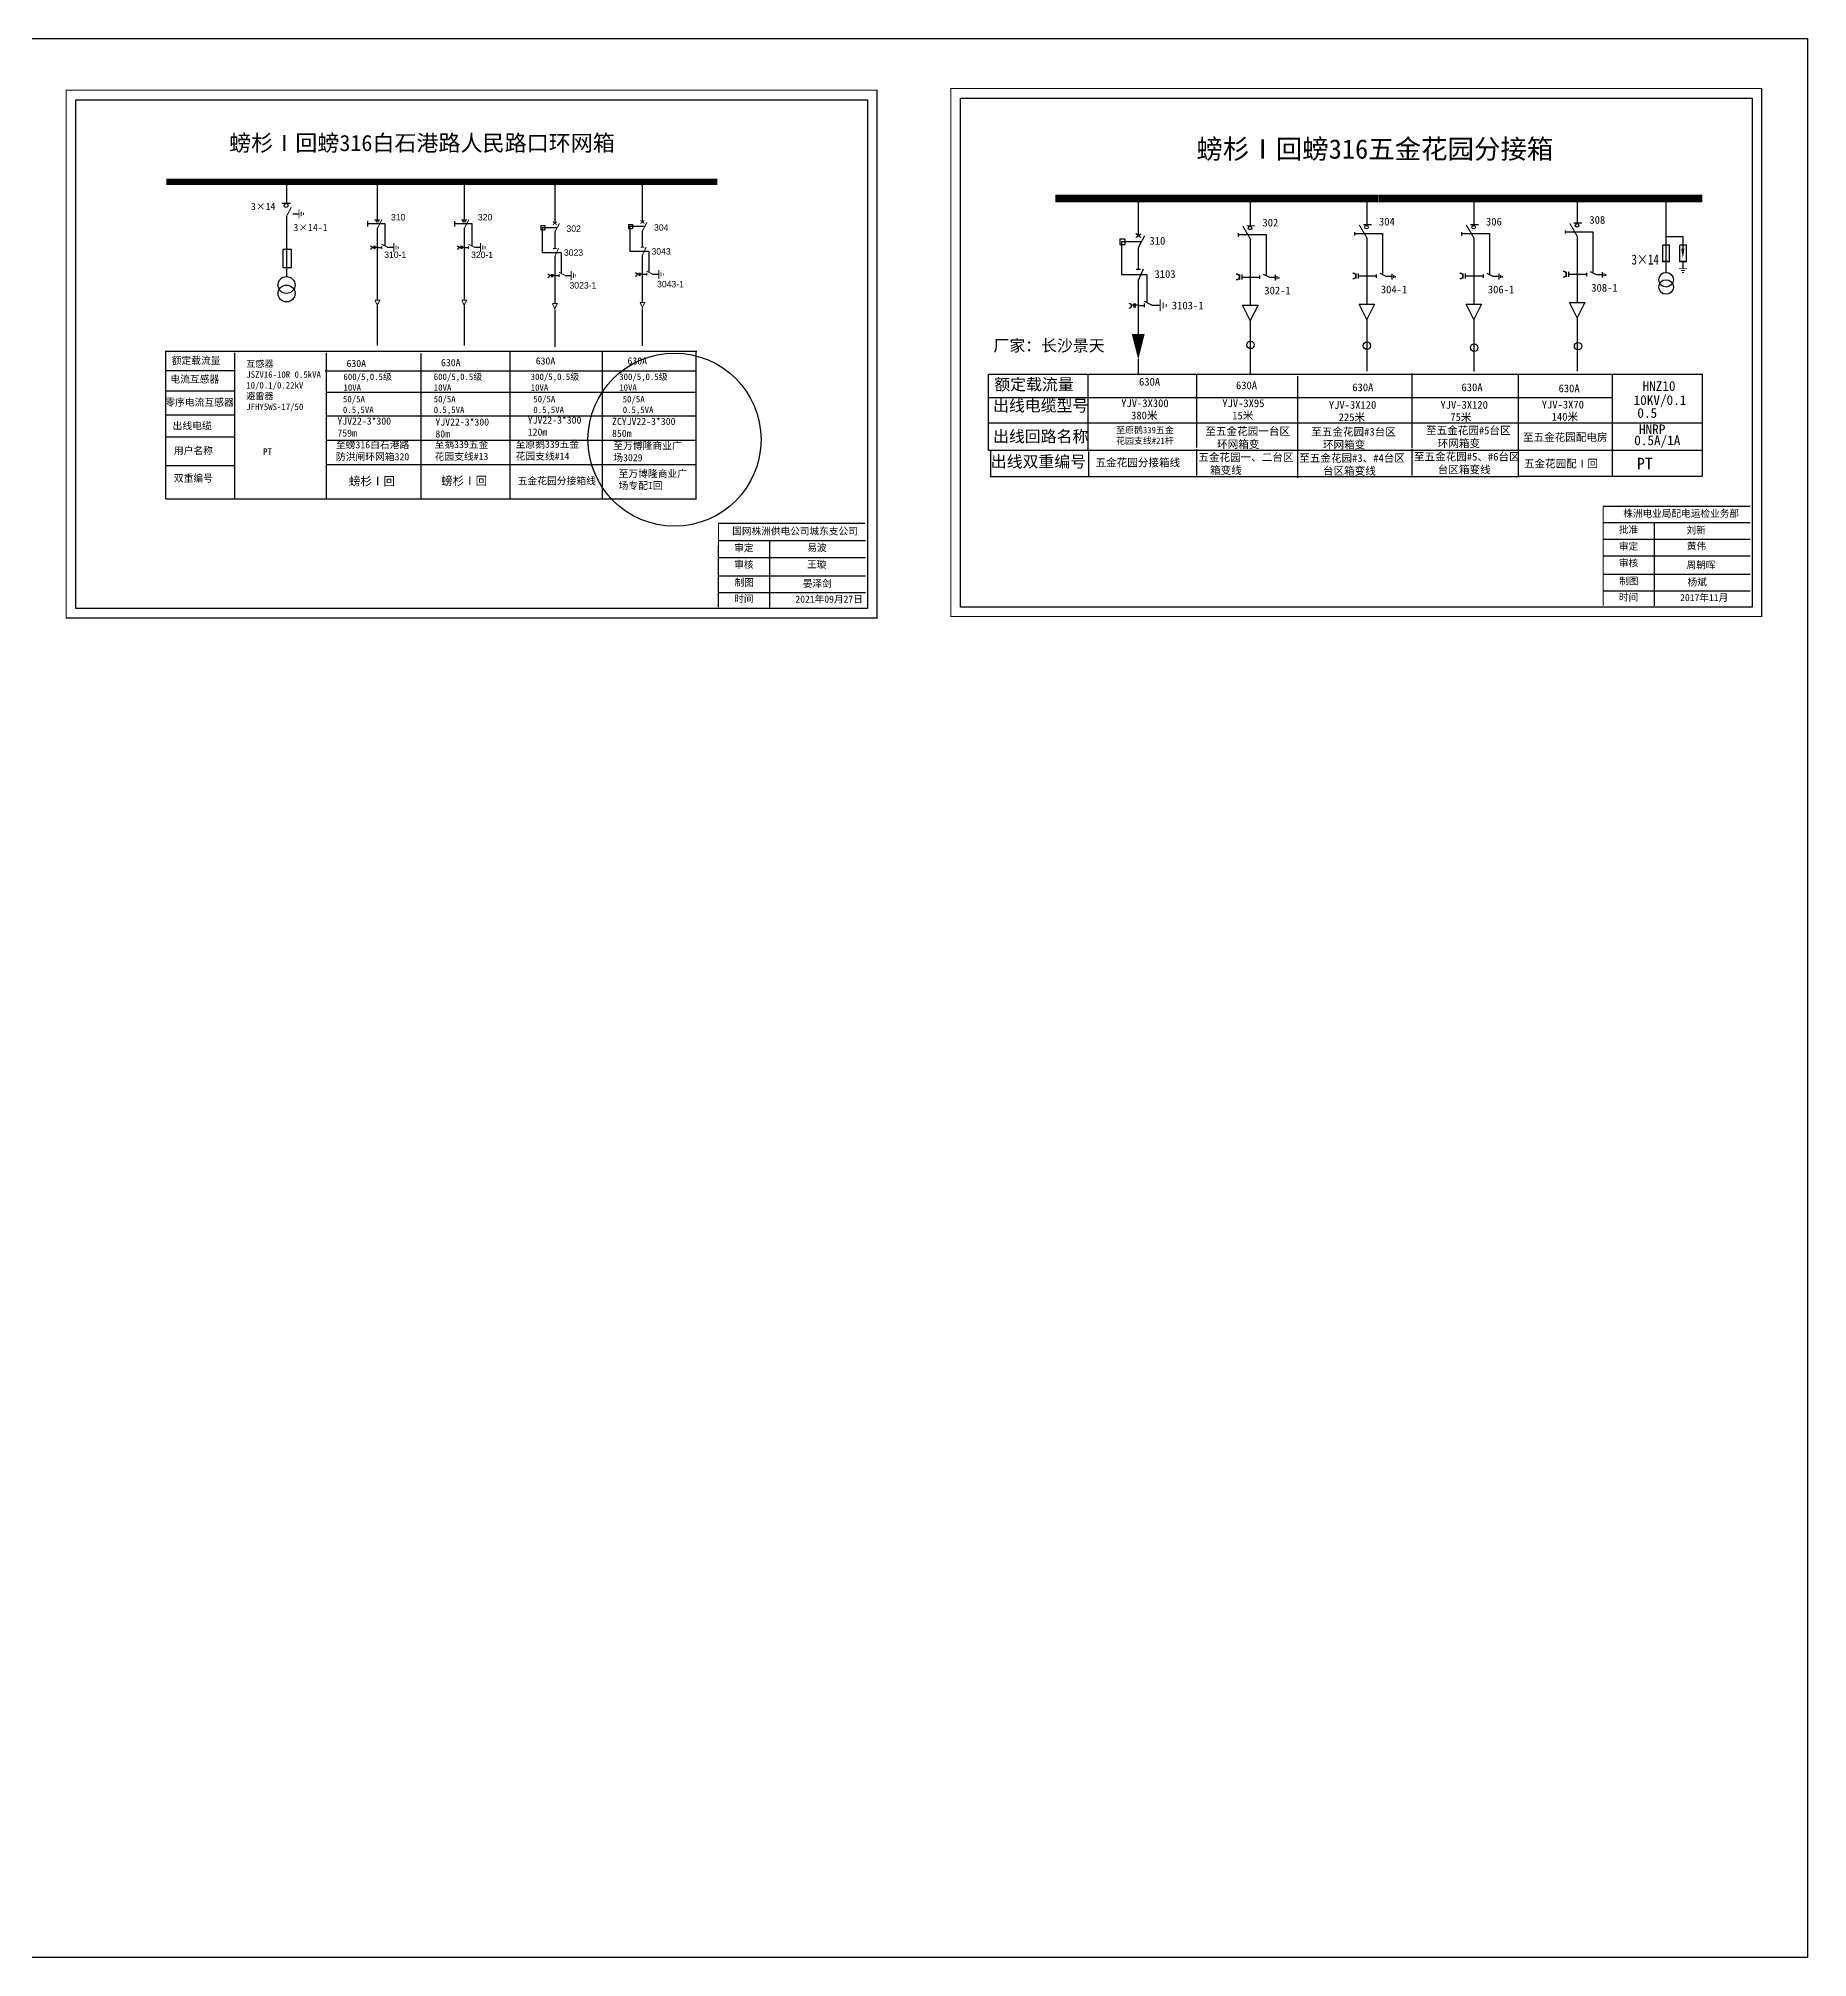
# Model space of a CAD drawing. Extents: x -194 to 226, y -192 to 105.
# Drawn here: x -48 to 225.8, y -191.9 to 105.1 of the extents above; entities that cross this region are included whole.
import ezdxf

# ---------------------------------------------------------------- set-up
doc = ezdxf.new("R2010")
doc.units = 0
doc.header["$LTSCALE"] = 0.774411
doc.linetypes.add('ACAD_ISO02W100', pattern=[15, 12, -3])
doc.linetypes.add('CENTER', pattern=[50.8, 31.75, -6.35, 6.35, -6.35])
doc.layers.get('0').update_dxf_attribs({"linetype": 'CONTINUOUS'})
for name, color, linetype in [('1', 7, 'CONTINUOUS'), ('10KV线路', 7, 'CONTINUOUS'), ('2', 7, 'CONTINUOUS'), ('用户电缆', 7, 'CENTER')]:
    doc.layers.add(name, color=color, linetype=linetype)
doc.styles.add('HZ', font='')
doc.styles.add('hztxt_txtstyle_0.00_0_0', font='simkai.ttf')
doc.styles.add('hztxt_txtstyle_1.80_0_0', font='', dxfattribs={"height": 1.8, "bigfont": 'hztxt.shx'})
doc.styles.add('hztxt_txtstyle_2.70_0_0', font='simkai.ttf', dxfattribs={"height": 2.7})
doc.styles.add('ST', font='', dxfattribs={"width": 0.8})
doc.styles.get("Standard").update_dxf_attribs({"font": '', "height": 2.5})
doc.styles.add('字体', font='', dxfattribs={"height": 2.5})
doc.styles.get('HZ').set_extended_font_data('SimSun')
doc.styles.get('hztxt_txtstyle_1.80_0_0').set_extended_font_data('hztxt')
doc.styles.get('ST').set_extended_font_data('SimSun')
doc.styles.get('Standard').set_extended_font_data('SimSun')
doc.styles.get('字体').set_extended_font_data('SimSun')

# ---------------------------------------------------------------- blocks, each defined once
blk = doc.blocks.new('JD')
for points in [[(-2, 0.2), (-2, -0.2), (2, 0.2), (2, -0.2)], [(1, -1.2), (1, -0.8), (-1, -1.2), (-1, -0.8)], [(-0.5, -1.8), (-0.5, -2.2), (0.5, -1.8), (0.5, -2.2)]]:
    blk.add_trace(points)

msp = doc.modelspace()

# ---------------------------------------------------------------- linework, layer by layer
for p, q in [((-194.22, 105.09), (225.78, 105.09)), ((225.78, 105.09), (225.78, -191.91)), ((4.45, 83.16), (4.45, 77.05)), ((17.89, 83.16), (17.89, 77.05)), ((-9.61, 82.9), (-9.61, 79.61)), ((31.9, 82.88), (31.9, 76.47)), ((45.46, 83.07), (45.46, 76.65)), ((-9.6, 77.58), (-9.6, 68.25)), ((-8.62, 77.95), (-7.67, 77.95)), ((4.45, 75.69), (4.45, 64.59)), ((17.89, 75.69), (17.89, 64.59)), ((29.77, 76.12), (30.37, 76.12)), ((29.77, 76.12), (29.77, 75.45)), ((29.77, 75.45), (30.37, 75.45)), ((30.37, 76.12), (30.37, 75.45)), ((31.9, 75.1), (31.9, 72.63)), ((43.33, 76.31), (43.93, 76.31)), ((43.33, 76.31), (43.33, 75.64)), ((43.33, 75.64), (43.93, 75.64)), ((43.93, 76.31), (43.93, 75.64)), ((45.46, 75.29), (45.46, 72.82)), ((4.45, 72.74), (5.14, 72.74)), ((6.04, 72.76), (6.98, 72.76)), ((17.89, 72.74), (18.58, 72.74)), ((19.48, 72.76), (20.42, 72.76)), ((31.9, 71.39), (31.9, 64.08)), ((45.46, 71.58), (45.46, 64.27)), ((31.9, 68.39), (32.59, 68.39)), ((33.5, 68.41), (34.44, 68.41)), ((45.46, 68.58), (46.15, 68.58)), ((47.05, 68.6), (47.99, 68.6)), ((-17.55, 53.62), (-28.26, 53.62)), ((99.03, 41.31), (99.03, 53.14)), ((99.03, 53.14), (209.52, 53.14)), ((114.41, 53.14), (114.41, 41.31)), ((131.19, 53.04), (131.19, 41.75)), ((146.83, 52.83), (146.83, 41)), ((164.54, 53.22), (164.54, 41.67)), ((180.98, 53.14), (180.98, 41.31)), ((195.53, 52.99), (195.53, 37.25)), ((-17.6, 50.47), (-28.3, 50.47)), ((99.14, 49.52), (195.44, 49.52)), ((-17.6, 46.76), (-28.3, 46.76)), ((99.14, 45.6), (209.39, 45.6)), ((-17.64, 43.37), (-28.34, 43.37)), ((-17.6, 38.96), (-28.3, 38.96)), ((209.39, 41.31), (99.03, 41.31)), ((181.15, 37.25), (99.21, 37.25)), ((225.78, -191.91), (-194.22, -191.91))]:
    msp.add_line(p, q)
at = {"linetype": 'ACAD_ISO02W100'}
for p, q in [((32.2, 75.77), (29.96, 75.77)), ((29.96, 75.77), (29.96, 71.96)), ((45.76, 75.96), (43.52, 75.96)), ((43.52, 75.96), (43.52, 72.15)), ((29.96, 71.96), (32.92, 71.96)), ((32.92, 71.96), (32.92, 68.82)), ((43.52, 72.15), (46.47, 72.15)), ((46.47, 72.15), (46.47, 69.01))]:
    msp.add_line(p, q, dxfattribs=at)
at = {"linetype": 'CENTER'}
for p, q in [((4.45, 63.69), (4.45, 57.55)), ((17.89, 63.69), (17.89, 57.55)), ((31.91, 63.1), (31.91, 57.34)), ((45.46, 63.29), (45.46, 57.53))]:
    msp.add_line(p, q, dxfattribs=at)
at = {"color": 7, "linetype": 'Continuous'}
for p, q in [((139.54, 61.41), (139.54, 53.14)), ((157.57, 61.56), (157.57, 53.61)), ((174.13, 61.56), (174.13, 53.54)), ((190.12, 61.83), (190.12, 53.61)), ((122.19, 55.44), (122.19, 53.22)), ((139.54, 53.14), (139.54, 53.14)), ((209.46, 53.08), (209.46, 37.29)), ((209.46, 37.29), (180.97, 37.29)), ((194.14, 30.19), (216.89, 30.19)), ((202.04, 30.19), (202.04, 17.26)), ((57.24, 27.36), (79.99, 27.36)), ((65.14, 27.38), (65.14, 17.02)), ((194.14, 27.6), (216.89, 27.6)), ((57.24, 24.76), (79.99, 24.76)), ((194.14, 25.01), (216.89, 25.01)), ((57.24, 21.94), (79.99, 21.94)), ((194.14, 22.18), (216.89, 22.18)), ((57.24, 19.35), (79.99, 19.35)), ((194.14, 19.59), (216.89, 19.59))]:
    msp.add_line(p, q, dxfattribs=at)
at = {"linetype": 'Continuous'}
for p, q in [((-28.32, 56.7), (53.9, 56.7)), ((-28.28, 33.76), (-28.28, 56.7)), ((-17.65, 56.45), (-17.65, 33.76)), ((-3.44, 56.45), (-3.44, 33.76)), ((24.94, 56.66), (24.94, 33.76)), ((39.24, 56.66), (39.24, 33.76)), ((53.74, 56.64), (53.74, 33.75)), ((-3.62, 53.64), (53.74, 53.64)), ((11.2, 56.3), (11.2, 33.78)), ((-3.44, 50.34), (53.74, 50.34)), ((-3.44, 46.66), (53.74, 46.66)), ((-3.44, 42.93), (53.74, 42.93)), ((-3.44, 39.14), (53.74, 39.14)), ((99.33, 41.33), (99.33, 37.27)), ((114.52, 41.15), (114.52, 37.27)), ((131.19, 41.5), (131.19, 37.44)), ((146.86, 41.15), (146.86, 37.09)), ((164.53, 41.5), (164.53, 37.44)), ((180.97, 41.33), (180.97, 37.27)), ((53.74, 33.76), (-28.21, 33.76))]:
    msp.add_line(p, q, dxfattribs=at)
at = {"color": 7, "linetype": 'Continuous', "const_width": 0.182}
for points in [[(-43.7, 97.08), (81.78, 97.08), (81.78, 15.38), (-43.7, 15.38)], [(93.2, 97.32), (218.68, 97.32), (218.68, 15.62), (93.2, 15.62)]]:
    msp.add_lwpolyline(points, close=True, dxfattribs=at)
at = {"color": 7, "linetype": 'Continuous'}
for points in [[(-42.22, 95.6), (80.31, 95.6), (80.31, 16.85), (-42.22, 16.85)], [(94.68, 95.85), (217.21, 95.85), (217.21, 17.09), (94.68, 17.09)]]:
    msp.add_lwpolyline(points, close=True, dxfattribs=at)
for points, const_width in [([(-28.2, 82.9), (57.08, 82.9)], 0.998), ([(-10.37, 79.56), (-8.96, 79.56)], 0.238), ([(-9.6, 77.54), (-8.85, 78.96)], 0.15), ([(4.01, 77.03), (4.89, 77.03)], 0.15), ([(4.45, 75.65), (5.2, 77.07)], 0.15), ([(17.45, 77.03), (18.33, 77.03)], 0.15), ([(17.89, 75.65), (18.64, 77.07)], 0.15), ([(31.62, 76.24), (32.23, 76.7)], 0.15), ([(31.62, 76.74), (32.21, 76.25)], 0.15), ([(31.9, 75.06), (32.65, 76.48)], 0.15), ([(45.18, 76.43), (45.78, 76.89)], 0.15), ([(45.18, 76.93), (45.77, 76.44)], 0.15), ([(45.46, 75.25), (46.21, 76.67)], 0.15), ([(5.1, 73.24), (6.1, 72.74)], 0.15), ([(5.14, 72.97), (5.14, 72.51)], 0.15), ([(18.54, 73.24), (19.54, 72.74)], 0.15), ([(18.58, 72.97), (18.58, 72.51)], 0.15), ([(31.63, 72.59), (32.19, 72.59)], 0.15), ([(31.87, 71.21), (32.5, 72.62)], 0.15), ([(45.19, 72.78), (45.75, 72.78)], 0.15), ([(45.43, 71.4), (46.06, 72.81)], 0.15), ([(32.56, 68.89), (33.55, 68.39)], 0.15), ([(32.59, 68.62), (32.59, 68.16)], 0.15), ([(46.11, 69.08), (47.11, 68.58)], 0.15), ([(46.15, 68.81), (46.15, 68.35)], 0.15), ([(4.08, 64.56), (4.84, 64.56), (4.45, 63.79), (4.09, 64.58)], 0.15), ([(17.52, 64.56), (18.28, 64.56), (17.89, 63.79), (17.53, 64.58)], 0.15), ([(31.53, 64.04), (32.3, 64.04), (31.91, 63.27), (31.54, 64.05)], 0.15), ([(45.09, 64.23), (45.85, 64.23), (45.46, 63.46), (45.1, 64.24)], 0.15)]:
    msp.add_lwpolyline(points, dxfattribs=dict(const_width=const_width))
at = {"linetype": 'Continuous', "const_width": 1.2}
for points in [[(109.35, 80.3), (159.42, 80.3)], [(159.43, 80.3), (209.5, 80.3)]]:
    msp.add_lwpolyline(points, dxfattribs=at)
for points in [[(2.94, 76.8), (2.94, 75.97)], [(16.38, 76.8), (16.38, 75.97)], [(-10.19, 72.41), (-10.19, 69.61), (-8.81, 69.61), (-8.81, 72.44), (-10.19, 72.44)], [(3.94, 72.75), (3.63, 72.75)], [(3.94, 72.96), (3.94, 72.5)], [(4.08, 72.96), (4.08, 72.5)], [(4.45, 72.75), (4.08, 72.75)], [(17.39, 72.75), (17.07, 72.75)], [(17.39, 72.96), (17.39, 72.5)], [(17.53, 72.96), (17.53, 72.5)], [(17.89, 72.75), (17.53, 72.75)], [(31.4, 68.4), (31.08, 68.4)], [(31.4, 68.61), (31.4, 68.15)], [(31.54, 68.61), (31.54, 68.15)], [(31.9, 68.4), (31.54, 68.4)], [(44.96, 68.59), (44.64, 68.59)], [(44.96, 68.8), (44.96, 68.34)], [(45.1, 68.8), (45.1, 68.34)], [(45.46, 68.59), (45.1, 68.59)]]:
    msp.add_lwpolyline(points)
at = {"linetype": 'ACAD_ISO02W100'}
for points in [[(5.67, 72.97), (5.67, 76.39), (2.94, 76.39)], [(19.12, 72.97), (19.12, 76.39), (16.38, 76.39)]]:
    msp.add_lwpolyline(points, dxfattribs=at)
for points in [[(3.36, 73, -0.877934), (3.37, 72.4)], [(16.8, 73, -0.877934), (16.81, 72.4)], [(30.82, 68.65, -0.877934), (30.83, 68.05)], [(44.37, 68.84, -0.877934), (44.38, 68.24)]]:
    msp.add_lwpolyline(points, format="xyb")
at = {"color": 7, "linetype": 'Continuous', "const_width": 0.182}
for points in [[(194.14, 32.67), (194.13, 17.3)], [(194.14, 32.67), (216.89, 32.67)], [(57.18, 30.05), (79.93, 30.05)], [(57.24, 29.97), (57.23, 17.06)]]:
    msp.add_lwpolyline(points, dxfattribs=at)
for centre, radius in [((-9.66, 79.23), 0.305), ((4.45, 76.82), 0.192), ((17.89, 76.82), 0.192)]:
    msp.add_circle(centre, radius)
at = {"color": 1, "linetype": 'Continuous'}
msp.add_circle((50.44, 42.99), 13.39, dxfattribs=at)
at = {"layer": '1'}
for p, q in [((122.2, 79.74), (122.2, 74.53)), ((203.86, 79.77), (203.86, 68.83)), ((203.85, 74.43), (206.47, 74.43)), ((206.47, 74.43), (206.47, 72.51)), ((119.36, 74.07), (119.36, 73.18)), ((119.36, 74.07), (120.15, 74.07)), ((119.36, 73.18), (120.15, 73.18)), ((119.61, 73.61), (119.61, 68.53)), ((122.6, 73.61), (119.61, 73.61)), ((120.15, 74.07), (120.15, 73.18)), ((122.2, 72.72), (122.2, 69.42)), ((119.61, 68.53), (123.55, 68.53)), ((123.55, 68.53), (123.55, 64.34)), ((206.47, 70.5), (206.47, 69.51)), ((122.2, 67.77), (122.2, 58.03)), ((122.2, 63.77), (123.12, 63.77)), ((124.32, 63.79), (125.58, 63.79))]:
    msp.add_line(p, q, dxfattribs=at)
for points, const_width in [([(121.82, 74.9), (122.61, 74.25)], 0.2), ([(121.82, 74.23), (122.63, 74.84)], 0.2), ([(122.2, 72.67), (123.19, 74.56)], 0.2), ([(203.34, 73.12), (203.34, 70.56), (204.36, 70.56), (204.36, 73.12), (203.37, 73.12)], 0.216), ([(205.96, 73.12), (205.96, 70.56), (206.99, 70.56), (206.99, 73.12), (206, 73.12)], 0.216), ([(121.84, 69.36), (122.58, 69.36)], 0.2), ([(122.16, 67.52), (123, 69.41)], 0.2), ([(123.07, 64.43), (124.4, 63.77)], 0.2), ([(123.12, 64.07), (123.12, 63.46)], 0.2)]:
    msp.add_lwpolyline(points, dxfattribs=dict(at, const_width=const_width))
for points, format in [([(206.47, 72.54, 0.504, 0, 0), (206.47, 71.1, 0, 0, 0)], "xyseb"), ([(120.75, 64.12, -0.877934), (120.76, 63.31)], "xyb"), ([(122.2, 59.35, 2, 0, 0), (122.2, 55.37, 0, 0, 0)], "xyseb")]:
    msp.add_lwpolyline(points, format=format, dxfattribs=at)
for points in [[(121.52, 63.78), (121.1, 63.78)], [(121.52, 64.06), (121.52, 63.45)], [(121.71, 64.06), (121.71, 63.45)], [(122.19, 63.78), (121.71, 63.78)]]:
    msp.add_lwpolyline(points, dxfattribs=at)
for centre, radius in [((203.88, 67.74), 1.13), ((203.88, 66.61), 1.13), ((139.58, 57.65), 0.576), ((157.58, 57.53), 0.576), ((174.19, 57.23), 0.576), ((190.26, 57.46), 0.576)]:
    msp.add_circle(centre, radius, dxfattribs=at)
at = {"layer": '10KV线路'}
for p, q in [((139.54, 80.3), (139.54, 76.04)), ((157.57, 80.3), (157.57, 76.2)), ((174.13, 80.3), (174.13, 76.2)), ((190.12, 80.3), (190.12, 76.46)), ((190.12, 74.46), (190.12, 64.23)), ((139.54, 74.03), (139.54, 63.81)), ((157.57, 74.19), (157.57, 63.96)), ((174.13, 74.19), (174.13, 63.96)), ((139.54, 61.41), (138.34, 63.81)), ((138.34, 63.81), (140.74, 63.81)), ((140.74, 63.81), (139.54, 61.41)), ((157.57, 61.56), (156.37, 63.96)), ((156.37, 63.96), (158.77, 63.96)), ((158.77, 63.96), (157.57, 61.56)), ((174.13, 61.56), (172.93, 63.96)), ((172.93, 63.96), (175.33, 63.96)), ((175.33, 63.96), (174.13, 61.56)), ((188.92, 64.23), (191.32, 64.23)), ((190.12, 61.83), (188.92, 64.23)), ((191.32, 64.23), (190.12, 61.83))]:
    msp.add_line(p, q, dxfattribs=at)
at = {"layer": '10KV线路', "const_width": 0.18}
for points in [[(139.62, 73.93), (138.38, 76.04)], [(139, 76.09), (140.29, 76.09)], [(157.65, 74.09), (156.41, 76.2)], [(157.03, 76.25), (158.32, 76.25)], [(174.21, 74.09), (172.97, 76.2)], [(173.59, 76.25), (174.88, 76.25)], [(190.2, 74.35), (188.97, 76.46)], [(189.59, 76.52), (190.87, 76.52)]]:
    msp.add_lwpolyline(points, dxfattribs=at)
at = {"layer": '10KV线路'}
for centre in [(139.5, 75.73), (157.53, 75.88), (174.09, 75.88), (190.09, 76.15)]:
    msp.add_circle(centre, 0.271, dxfattribs=at)
at = {"layer": '2', "color": 0}
for centre in [(-9.59, 66.92), (-9.59, 65.61)]:
    msp.add_circle(centre, 1.31, dxfattribs=at)
at = {"layer": '用户电缆'}
for p, q in [((137.65, 74.95), (137.65, 74.44)), ((137.67, 74.72), (141.97, 74.72)), ((141.97, 74.72), (141.97, 68.28)), ((155.68, 75.11), (155.68, 74.6)), ((155.7, 74.88), (160, 74.88)), ((160, 74.88), (160, 68.44)), ((172.24, 75.11), (172.24, 74.6)), ((172.26, 74.88), (176.56, 74.88)), ((176.56, 74.88), (176.56, 68.44)), ((188.24, 75.38), (188.24, 74.87)), ((188.26, 75.14), (192.56, 75.14)), ((192.56, 75.14), (192.56, 68.7)), ((137.86, 68.53), (137.86, 67.76)), ((138.21, 68.53), (138.21, 67.76)), ((140.97, 68.4), (140.97, 67.89)), ((141.54, 68.6), (142.49, 68.12)), ((143.41, 68.48), (143.41, 67.63)), ((155.88, 68.68), (155.88, 67.91)), ((156.24, 68.68), (156.24, 67.91)), ((156.28, 68.32), (158.98, 68.32)), ((159, 68.56), (159, 68.04)), ((159.57, 68.75), (160.52, 68.28)), ((161.44, 68.64), (161.44, 67.79)), ((161.74, 68.01), (161.74, 68.45)), ((162.02, 68.09), (162.02, 68.31)), ((172.45, 68.68), (172.45, 67.91)), ((172.8, 68.68), (172.8, 67.91)), ((172.84, 68.32), (175.54, 68.32)), ((175.56, 68.56), (175.56, 68.04)), ((176.13, 68.75), (177.08, 68.28)), ((178, 68.64), (178, 67.79)), ((178.3, 68.01), (178.3, 68.45)), ((178.58, 68.09), (178.58, 68.31)), ((188.44, 68.95), (188.44, 68.18)), ((188.8, 68.95), (188.8, 68.18)), ((188.83, 68.58), (191.53, 68.58)), ((191.55, 68.82), (191.55, 68.31)), ((192.13, 69.02), (193.07, 68.54)), ((193.07, 68.54), (193.98, 68.54)), ((194, 68.91), (194, 68.06)), ((194.3, 68.28), (194.3, 68.71)), ((194.57, 68.36), (194.57, 68.58)), ((194.57, 68.36), (194.57, 68.36)), ((138.25, 68.16), (140.95, 68.16)), ((142.49, 68.12), (143.4, 68.12)), ((143.71, 67.85), (143.71, 68.29)), ((143.99, 67.93), (143.99, 68.15)), ((143.99, 67.93), (143.99, 67.93)), ((160.52, 68.28), (161.43, 68.28)), ((162.02, 68.09), (162.02, 68.09)), ((177.08, 68.28), (177.99, 68.28)), ((178.58, 68.09), (178.58, 68.09))]:
    msp.add_line(p, q, dxfattribs=at)
for centre in [(137.44, 68.17), (155.47, 68.32), (172.03, 68.32), (188.03, 68.59)]:
    msp.add_arc(centre, 0.412, 260.5324, 99.4676, dxfattribs=at)

# ---------------------------------------------------------------- block references
at = {"xscale": 0.3494655254594363, "yscale": 0.3494655254594363, "zscale": 0.3494655254595134, "rotation": 90}
for p in [(-7.66, 77.92), (7, 72.73), (20.44, 72.73), (34.45, 68.38), (48.01, 68.57)]:
    msp.add_blockref('JD', p, dxfattribs=at)
at = {"layer": '1', "xscale": 0.3023422658166908, "yscale": 0.3023422652580052, "zscale": 0.3023422654233766}
msp.add_blockref('JD', (206.49, 69.46), dxfattribs=at)
at = {"layer": '1', "xscale": 0.4658831760000623, "yscale": 0.4658831760000623, "zscale": 0.4658831762547877, "rotation": 90}
msp.add_blockref('JD', (125.59, 63.76), dxfattribs=at)

# ---------------------------------------------------------------- texts
for s, height, style, p in [('螃杉Ⅰ回螃316白石港路人民路口环网箱', 2.5, '字体', (-18.46, 87.65)), ('螃杉Ⅰ回螃316五金花园分接箱', 2.9994, 'HZ', (131.21, 86.47)), ('310', 0.998, 'hztxt_txtstyle_1.80_0_0', (6.58, 76.91)), ('320', 0.998, 'hztxt_txtstyle_1.80_0_0', (20.02, 76.91)), ('302', 0.998, 'hztxt_txtstyle_1.80_0_0', (33.72, 75.14)), ('304', 0.998, 'hztxt_txtstyle_1.80_0_0', (47.28, 75.33)), ('310-1', 0.998, 'hztxt_txtstyle_1.80_0_0', (5.52, 71.1)), ('320-1', 0.998, 'hztxt_txtstyle_1.80_0_0', (18.96, 71.1)), ('3023', 0.998, 'hztxt_txtstyle_1.80_0_0', (33.33, 71.44)), ('3043', 0.998, 'hztxt_txtstyle_1.80_0_0', (46.88, 71.63)), ('3023-1', 0.998, 'hztxt_txtstyle_1.80_0_0', (34.19, 66.37)), ('3043-1', 0.998, 'hztxt_txtstyle_1.80_0_0', (47.74, 66.56)), ('厂家：长沙景天', 1.8, 'HZ', (99.8, 56.65)), ('额定载流量', 1.8, 'HZ', (99.93, 50.64)), ('出线电缆型号', 1.8, 'HZ', (99.74, 47.35)), ('出线回路名称', 1.8, 'HZ', (99.74, 42.59)), ('至五金花园一台区', 1.2, 'HZ', (132.59, 43.69)), ('至五金花园#3台区', 1.2, 'HZ', (148.97, 43.6)), ('至五金花园#5台区', 1.2, 'HZ', (166.73, 43.81)), ('环网箱变', 1.2, 'HZ', (134.4, 41.69)), ('环网箱变', 1.2, 'HZ', (150.78, 41.61)), ('环网箱变', 1.2, 'HZ', (168.54, 41.81)), ('至五金花园配电房', 1.2, 'HZ', (181.73, 42.77)), ('出线双重编号', 1.8, 'HZ', (99.39, 38.7)), ('五金花园分接箱线', 1.2, 'HZ', (115.59, 38.84)), ('五金花园一、二台区', 1.2, 'HZ', (131.5, 39.66)), ('箱变线', 1.2, 'HZ', (133.31, 37.66)), ('至五金花园#3、#4台区', 1.1998, 'HZ', (147.11, 39.54)), ('台区箱变线', 1.2, 'HZ', (150.78, 37.55)), ('至五金花园#5、#6台区', 1.1998, 'HZ', (164.86, 39.75)), ('台区箱变线', 1.2, 'HZ', (168.54, 37.75)), ('五金花园配Ⅰ回', 1.2, 'HZ', (181.88, 38.68)), ('PT', 1.8, 'HZ', (199.36, 38.39))]:
    msp.add_text(s, height=height, dxfattribs=dict(style=style)).set_placement(p)
at = {"linetype": 'Continuous', "style": 'hztxt_txtstyle_2.70_0_0'}
for s, p in [('3×14', (-15.1, 78.52)), ('3×14-1', (-8.52, 75.27))]:
    msp.add_text(s, height=1.109, dxfattribs=at).set_placement(p)
for s, p in [('630A', (122.32, 51.35)), ('630A', (137.32, 50.8)), ('630A', (155.32, 50.49)), ('630A', (172.22, 50.49)), ('630A', (187.24, 50.33)), ('YJV-3X300', (119.56, 48.03)), ('YJV-3X95', (135.2, 48.02)), ('YJV-3X120', (151.69, 47.76)), ('YJV-3X120', (168.96, 47.77)), ('YJV-3X70', (184.64, 47.82)), ('380米', (121.09, 46.14)), ('15米', (136.74, 46.12)), ('225米', (153.22, 45.87)), ('75米', (170.49, 45.88)), ('140米', (186.17, 45.93))]:
    msp.add_text(s, height=1.2).set_placement(p)
at = {"linetype": 'Continuous', "attachment_point": 1}
for s, insert, char_height, width, style in [('{\\fSimSun|b0|i0|c134|p2;额定载流量}', (-27.37, 55.79), 1.1094, 17.8852, 'hztxt_txtstyle_2.70_0_0'), ('\\A1;{\\fSimSun|b0|i0|c134|p2;互感器\\PJSZV16-10R 0.5kVA\\P10/0.1/0.22kV\\P避雷器\\PJFHY5WS-17/50}', (-15.82, 55.23), 0.9985, 18.4113, 'hztxt_txtstyle_2.70_0_0'), ('{\\fSimSun|b0|i0|c134|p2;630A}', (-0.31, 55.34), 1.1094, 17.8852, 'hztxt_txtstyle_2.70_0_0'), ('{\\fSimSun|b0|i0|c134|p2;630A}', (14.31, 55.47), 1.1094, 17.8852, 'hztxt_txtstyle_2.70_0_0'), ('{\\fSimSun|b0|i0|c134|p2;630A}', (28.97, 55.73), 1.1094, 17.8852, 'hztxt_txtstyle_2.70_0_0'), ('{\\fSimSun|b0|i0|c134|p2;630A}', (43.17, 55.73), 1.1094, 17.8852, 'hztxt_txtstyle_2.70_0_0'), ('{\\fSimSun|b0|i0|c134|p2;电流互感器}', (-27.57, 52.91), 1.1094, 17.8852, 'hztxt_txtstyle_2.70_0_0'), ('\\A1;{\\fSimSun|b0|i0|c134|p2;600/5,0.5级\\P10VA}', (-0.78, 53.22), 0.9985, 18.4113, 'hztxt_txtstyle_2.70_0_0'), ('\\A1;{\\fSimSun|b0|i0|c134|p2;600/5,0.5级\\P10VA}', (13.19, 53.22), 0.9985, 18.4113, 'hztxt_txtstyle_2.70_0_0'), ('\\A1;{\\fSimSun|b0|i0|c134|p2;300/5,0.5级\\P10VA}', (28.19, 53.22), 0.9985, 18.4113, 'hztxt_txtstyle_2.70_0_0'), ('\\A1;{\\fSimSun|b0|i0|c134|p2;300/5,0.5级\\P10VA}', (41.89, 53.22), 0.9985, 18.4113, 'hztxt_txtstyle_2.70_0_0'), ('{\\fSimSun|b0|i0|c134|p2;零序电流互感器}', (-28.35, 49.33), 1.1094, 17.8852, 'hztxt_txtstyle_2.70_0_0'), ('{\\fSimSun|b0|i0|c134|p2;50/5A\\P0.5,5VA}', (-0.86, 49.77), 0.9985, 17.8852, 'hztxt_txtstyle_2.70_0_0'), ('{\\fSimSun|b0|i0|c134|p2;50/5A\\P0.5,5VA}', (13.18, 49.77), 0.9985, 17.8852, 'hztxt_txtstyle_2.70_0_0'), ('{\\fSimSun|b0|i0|c134|p2;50/5A\\P0.5,5VA}', (28.59, 49.77), 0.9985, 17.8852, 'hztxt_txtstyle_2.70_0_0'), ('{\\fSimSun|b0|i0|c134|p2;50/5A\\P0.5,5VA}', (42.43, 49.77), 0.9985, 17.8852, 'hztxt_txtstyle_2.70_0_0'), ('{\\fSimSun|b0|i0|c134|p2;出线电缆}', (-27.22, 45.69), 1.1094, 17.8852, 'hztxt_txtstyle_2.70_0_0'), ('YJV22-3*300\\P80m', (13.45, 46.28), 1.1094, 17.8852, 'hztxt_txtstyle_2.70_0_0'), ('YJV22-3*300\\P120m', (27.74, 46.57), 1.1094, 17.8852, 'hztxt_txtstyle_2.70_0_0'), ('ZCYJV22-3*300\\P850m', (40.78, 46.37), 1.1094, 17.8852, 'hztxt_txtstyle_2.70_0_0'), ('{\\fSimSun|b0|i0|c134|p2;用户名称}', (-27.03, 41.84), 1.1094, 17.8852, 'hztxt_txtstyle_2.70_0_0'), ('{\\fSimSun|b0|i0|c134|p2;PT}', (-13.21, 41.64), 1.0024, 7.7986, 'hztxt_txtstyle_0.00_0_0'), ('{\\fSimSun|b0|i0|c134|p2;至螃316白石港路防洪闸环网箱320}', (-1.95, 42.75), 1.1094, 12.6835, 'hztxt_txtstyle_2.70_0_0'), ('{\\fSimSun|b0|i0|c134|p2;至鹅339五金花园支线#13}', (13.32, 42.8), 1.1094, 9.6036, 'hztxt_txtstyle_2.70_0_0'), ('{\\fSimSun|b0|i0|c134|p2;至原鹅339五金花园支线#14}', (25.86, 42.84), 1.1094, 10.7139, 'hztxt_txtstyle_2.70_0_0'), ('{\\fSimSun|b0|i0|c134|p2;至\\fKaiTi_GB2312|b0|i0|c134|p49;\\C7;万博隆商业广场3029}', (40.97, 42.61), 1.1094, 10.7139, 'hztxt_txtstyle_2.70_0_0'), ('{\\fSimSun|b0|i0|c134|p2;双重编号}', (-27.03, 37.58), 1.1094, 17.8852, 'hztxt_txtstyle_2.70_0_0'), ('{\\fSimSun|b0|i0|c134|p2;五金花园分接箱线}', (26.17, 37.17), 1.1094, 17.8852, 'hztxt_txtstyle_2.70_0_0'), ('{\\fSimSun|b0|i0|c134|p2;至\\fKaiTi_GB2312|b0|i0|c134|p49;\\C7;万博隆商业广场专配I回}', (41.79, 38.29), 1.1094, 10.7139, 'hztxt_txtstyle_2.70_0_0')]:
    msp.add_mtext(s, dxfattribs=dict(at, insert=insert, char_height=char_height, width=width, style=style))
at = {"color": 7, "linetype": 'Continuous', "attachment_point": 1, "style": '字体'}
for s, insert, char_height, width in [('{\\fSimSun|b0|i0|c134|p2;HNZ10}', (200.24, 52.04), 1.4997, 10.3863), ('{\\fSimSun|b0|i0|c134|p2;10KV/0.1}', (198.85, 49.86), 1.4997, 13.7599), ('{\\fSimSun|b0|i0|c134|p2;0.\\fSimSun|b0|i0|c134|p32;5}', (199.43, 47.87), 1.4997, 13.7599), ('{\\fSimSun|b0|i0|c134|p2;HNRP}', (199.69, 45.34), 1.4997, 13.7599), ('{\\fSimSun|b0|i0|c134|p2;\\P0.5A/1A}', (198.95, 46.14), 1.4997, 13.7599), ('{\\fKaiTi_GB2312|b0|i0|c134|p49;批准}', (196.58, 29.63), 1.0944, 8.5588), ('株洲电业局配电运检业务部', (197.25, 32.12), 1.0944, 29.9201), ('国网株洲供电公司城东支公司', (59.39, 29.38), 1.0944, 29.9201), ('\\f\uffbfﾬￌﾣﾤ_GB2312|b0|i0|c134|p49;审定', (59.69, 26.79), 1.0944, 8.5588), ('易波', (70.99, 26.83), 1.094, 8.5588), ('\\f\uffbfﾬￌﾣﾤ_GB2312|b0|i0|c134|p49;审定', (196.58, 27.03), 1.0944, 8.5588), ('{\\fSimSun|b0|i0|c134|p2;刘新}', (207.03, 29.52), 1.0944, 8.5588), ('黄伟', (207.09, 27.08), 1.094, 8.5588), ('\\f\uffbfﾬￌﾣﾤ_GB2312|b0|i0|c134|p49;审核', (59.69, 24.21), 1.0944, 8.5588), ('王璇', (70.96, 24.24), 1.094, 8.5588), ('\\f\uffbfﾬￌﾣﾤ_GB2312|b0|i0|c134|p49;审核', (196.58, 24.45), 1.0944, 8.5588), ('周朝晖', (207.03, 24.15), 1.094, 8.5588), ('\\f\uffbfﾬￌﾣﾤ_GB2312|b0|i0|c134|p49;制图', (59.74, 21.43), 1.0944, 8.5588), ('晏泽剑', (70.3, 21.27), 1.094, 8.5588), ('\\f\uffbfﾬￌﾣﾤ_GB2312|b0|i0|c134|p49;制图', (196.64, 21.67), 1.0944, 8.5588), ('{\\fSimSun|b0|i0|c134|p2;杨斌}', (207.2, 21.51), 1.0944, 8.5588), ('\\f\uffbfﾬￌﾣﾤ_GB2312|b0|i0|c134|p49;时间', (59.69, 18.92), 1.0944, 8.5588), ('2021年09月27日', (69.15, 18.86), 1.0944, 16.0081), ('\\f\uffbfﾬￌﾣﾤ_GB2312|b0|i0|c134|p49;时间', (196.58, 19.16), 1.0944, 8.5588), ('2017年11月', (206.05, 19.1), 1.094, 16.0081)]:
    msp.add_mtext(s, dxfattribs=dict(at, insert=insert, char_height=char_height, width=width))
at = {"color": 0, "linetype": 'Continuous', "attachment_point": 1}
for s, insert, char_height, width, style in [('{\\fSimSun|b0|i0|c134|p2;YJV22-3*300 759m}', (-1.72, 46.42), 1.1094, 8.2927, 'hztxt_txtstyle_2.70_0_0'), ('至原鹅339五金花园支线#21杆', (118.77, 44.96), 0.9876, 9.203, 'HZ')]:
    msp.add_mtext(s, dxfattribs=dict(at, insert=insert, char_height=char_height, width=width, style=style))
at = {"char_height": 1.3, "width": 16.16, "attachment_point": 1}
for insert in [(0.07, 37.21), (14.34, 37.26)]:
    msp.add_mtext('螃杉Ⅰ回', dxfattribs=dict(at, insert=insert))
at = {"layer": '1', "style": 'ST', "width": 0.8}
msp.add_text('3×14', height=1.56, dxfattribs=at).set_placement((198.52, 70.09))
at = {"layer": '10KV线路'}
for s, p in [('304', (159.45, 76.13)), ('306', (176.01, 76.13)), ('308', (192.01, 76.4)), ('310', (123.94, 73.16)), ('302', (141.42, 75.98)), ('3103', (124.71, 68.02)), ('302-1', (141.71, 65.47)), ('304-1', (159.74, 65.63)), ('306-1', (176.3, 65.63)), ('308-1', (192.3, 65.89)), ('3103-1', (127.4, 63.15))]:
    msp.add_text(s, height=1.2, dxfattribs=at).set_placement(p)

doc.saveas('drawing.dxf')
